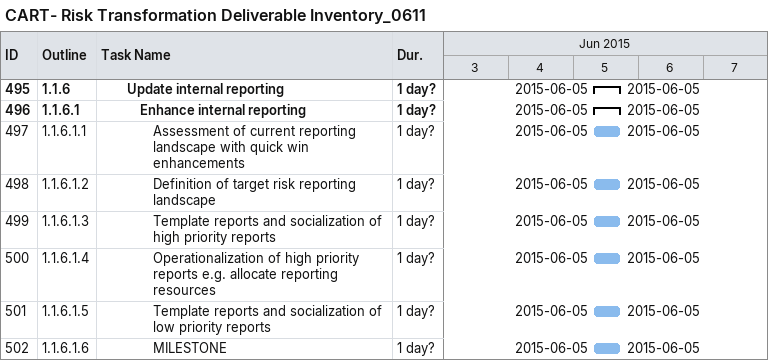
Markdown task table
CART- Risk Transformation Deliverable Inventory_0611

| ID | WBS | Task | Duration | Start | Finish |
|---|---|---|---|---|---|
| 495 | 1.1.6 | **Update internal reporting** | 1d? | 2015-06-05 | 2015-06-05 |
| 496 | 1.1.6.1 | **Enhance internal reporting** | 1d? | 2015-06-05 | 2015-06-05 |
| 497 | 1.1.6.1.1 | Assessment of current reporting landscape with quick win enhancements | 1d? | 2015-06-05 | 2015-06-05 |
| 498 | 1.1.6.1.2 | Definition of target risk reporting landscape | 1d? | 2015-06-05 | 2015-06-05 |
| 499 | 1.1.6.1.3 | Template reports and socialization of high priority reports | 1d? | 2015-06-05 | 2015-06-05 |
| 500 | 1.1.6.1.4 | Operationalization of high priority reports e.g. allocate reporting resources | 1d? | 2015-06-05 | 2015-06-05 |
| 501 | 1.1.6.1.5 | Template reports and socialization of low priority reports | 1d? | 2015-06-05 | 2015-06-05 |
| 502 | 1.1.6.1.6 | MILESTONE | 1d? | 2015-06-05 | 2015-06-05 |
